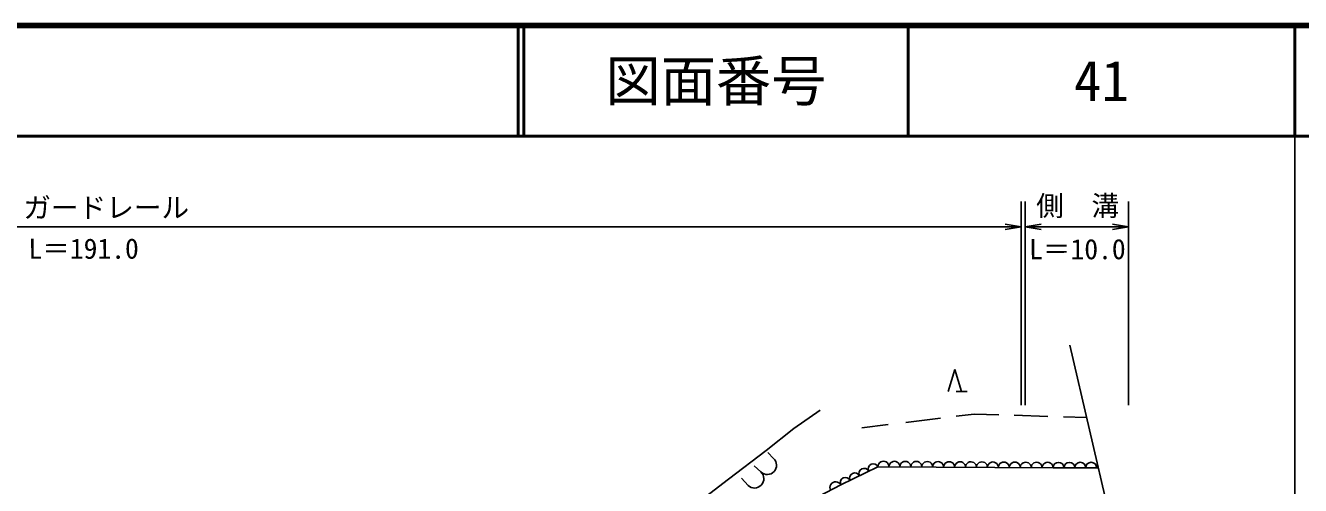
# Model space of a CAD drawing. Units: millimetres, scale not verified. Extents: x -55444348 to -54804348, y -162373295 to -162013295.
# Drawn here: x -55020179 to -54904848, y -162054887 to -162013295 of the extents above; entities that cross this region are included whole.
import ezdxf
from ezdxf.enums import TextEntityAlignment as Align

# ---------------------------------------------------------------- set-up
doc = ezdxf.new("R2010")
doc.units = ezdxf.units.MM
doc.header["$LTSCALE"] = 1000
for name, color, linetype, lineweight in [('M-BGD', 7, 'Continuous', 25), ('M-BMK-SRVR', 3, 'Continuous', 25), ('M-STR-STR3', 7, 'Continuous', 25), ('M-TTL', 2, 'Continuous', 140), ('M-TTL-BAND', 7, 'Continuous', 25), ('M-TTL-LINE', 7, 'Continuous', 50)]:
    doc.layers.add(name, color=color, linetype=linetype, lineweight=lineweight)
doc.layers.add('M-TTL-TXT', color=7, linetype='Continuous')
doc.styles.add('ＭＳ ゴシック', font='')
doc.styles.get('ＭＳ ゴシック').set_extended_font_data('MS Gothic')

# ---------------------------------------------------------------- blocks, each defined once
blk = doc.blocks.new('open_arrow')
at = {"color": 0, "linetype": 'Continuous', "lineweight": -2}
blk.add_lwpolyline([(7.5, 1.25), (0, 0), (7.5, -1.25)], dxfattribs=at)

msp = doc.modelspace()

# ---------------------------------------------------------------- linework, layer by layer
at = {"layer": 'M-BGD'}
for p, q in [((-54936709, -162046392), (-54936109, -162044392)), ((-54936109, -162044392), (-54935509, -162046392)), ((-54936009, -162046392), (-54935009, -162046392)), ((-54950668, -162049721), (-54948296, -162048079)), ((-54937418, -162048801), (-54940551, -162049183)), ((-54934374, -162048431), (-54936004, -162048629)), ((-54932128, -162048500), (-54934374, -162048431)), ((-54927716, -162048638), (-54930763, -162048543)), ((-54924191, -162048747), (-54926292, -162048682)), ((-54953178, -162051731), (-54950668, -162049721)), ((-54942134, -162049375), (-54944515, -162049665)), ((-54956591, -162054316), (-54953178, -162051731)), ((-54952507, -162052443), (-54953019, -162051918)), ((-54953659, -162053665), (-54954252, -162053106)), ((-54943066, -162053186), (-54946424, -162054834)), ((-54927230, -162053292), (-54943066, -162053186)), ((-54923140, -162053280), (-54927230, -162053292)), ((-54959457, -162056504), (-54956591, -162054316)), ((-54954811, -162054887), (-54955405, -162054213)), ((-54946424, -162054834), (-54951050, -162057251))]:
    msp.add_line(p, q, dxfattribs=at)
for centre, radius, start, end in [((-54953083, -162053054), 840, 226.69793, 46.69793), ((-54944325, -162053804), 468, 26.13958, 206.13958), ((-54943486, -162053392), 468, 26.13958, 206.13958), ((-54942572, -162053190), 495, 359.61866, 179.61866), ((-54941582, -162053196), 495, 359.61866, 179.61866), ((-54940592, -162053203), 495, 359.61866, 179.61866), ((-54939602, -162053209), 495, 359.61866, 179.61866), ((-54938612, -162053216), 495, 359.61866, 179.61866), ((-54937623, -162053223), 495, 359.61866, 179.61866), ((-54936633, -162053229), 495, 359.61866, 179.61866), ((-54935643, -162053236), 495, 359.61866, 179.61866), ((-54934653, -162053242), 495, 359.61866, 179.61866), ((-54933664, -162053249), 495, 359.61866, 179.61866), ((-54932674, -162053255), 495, 359.61866, 179.61866), ((-54931684, -162053262), 495, 359.61866, 179.61866), ((-54930694, -162053269), 495, 359.61866, 179.61866), ((-54929704, -162053275), 495, 359.61866, 179.61866), ((-54928715, -162053282), 495, 359.61866, 179.61866), ((-54927725, -162053288), 495, 359.61866, 179.61866), ((-54926737, -162053290), 493, 0.16998, 180.16998), ((-54925752, -162053287), 493, 0.16998, 180.16998), ((-54924767, -162053284), 493, 0.16998, 180.16998), ((-54923782, -162053281), 493, 0.16998, 180.16998), ((-54922797, -162053279), 493, 145.92463, 180.16998), ((-54954235, -162054276), 840, 226.69793, 46.69793), ((-54946886, -162055076), 522, 27.59091, 207.59091), ((-54946004, -162054628), 468, 26.13958, 206.13958), ((-54945165, -162054216), 468, 26.13958, 206.13958)]:
    msp.add_arc(centre, radius, start, end, dxfattribs=at)
at = {"layer": 'M-BMK-SRVR'}
msp.add_line((-54919732, -162067985), (-54925712, -162042186), dxfattribs=at)
at = {"layer": 'M-STR-STR3'}
for p, q in [((-54930127, -162047629), (-54930127, -162029221)), ((-54929756, -162047629), (-54929756, -162029221)), ((-54920404, -162047629), (-54920404, -162029221)), ((-54930127, -162031514), (-55106965, -162031514)), ((-54920404, -162031514), (-54929756, -162031514))]:
    msp.add_line(p, q, dxfattribs=at)
at = {"layer": 'M-TTL'}
msp.add_line((-54804348, -162013295), (-55444348, -162013295), dxfattribs=at)
at = {"layer": 'M-TTL-BAND'}
msp.add_line((-54905348, -162373295), (-54905348, -162023295), dxfattribs=at)
at = {"layer": 'M-TTL-LINE'}
for p, q in [((-54975601, -162013295), (-54975601, -162023295)), ((-54975101, -162013295), (-54975101, -162023295)), ((-54940351, -162013295), (-54940351, -162023295)), ((-54905348, -162013295), (-54905348, -162023295)), ((-55444348, -162023295), (-54804348, -162023295))]:
    msp.add_line(p, q, dxfattribs=at)

# ---------------------------------------------------------------- block references
at = {"layer": 'M-STR-STR3', "xscale": 193, "yscale": 193, "rotation": 180}
for p in [(-54930127, -162031514), (-54920404, -162031514)]:
    msp.add_blockref('open_arrow', p, dxfattribs=at)
at = {"layer": 'M-STR-STR3', "xscale": 193, "yscale": 193}
msp.add_blockref('open_arrow', (-54929756, -162031514), dxfattribs=at)

# ---------------------------------------------------------------- texts
at = {"layer": 'M-STR-STR3', "style": 'ＭＳ ゴシック'}
for s, p in [('ガードレール', (-55020379, -162029771)), ('側\u3000溝', (-54928757, -162029598)), ('L＝191.0', (-55019913, -162033475)), ('L＝10.0', (-54929398, -162033523))]:
    msp.add_text(s, height=1833, rotation=0.079, dxfattribs=at).set_placement(p, align=Align.MIDDLE_LEFT)
at = {"layer": 'M-TTL-TXT', "style": 'ＭＳ ゴシック'}
for s, p in [('図面番号', (-54957726, -162018295)), ('41', (-54922851, -162018295))]:
    msp.add_text(s, height=3666, dxfattribs=at).set_placement(p, align=Align.MIDDLE_CENTER)

doc.saveas('drawing.dxf')
